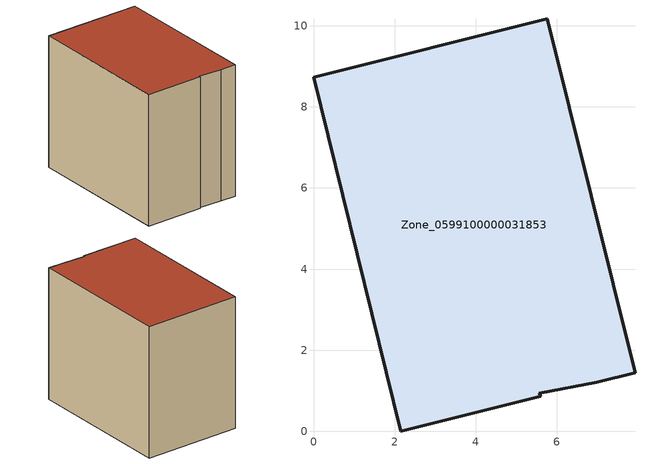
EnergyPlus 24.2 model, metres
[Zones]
Zone_0599100000031853
 floor ground (C_G): 6.99,1.21 5.56,0.94 5.6,0.86 2.16,0 0,8.73 5.76,10.18 7.93,1.45 z0
 wall outside (C_F): 2.16,0 5.6,0.86 5.56,0.94 6.99,1.21 7.93,1.45 5.76,10.18 0,8.73 2.16,0 z0:8.04
 roof outside (C_R): 5.56,0.94 6.99,1.21 7.93,1.45 5.76,10.18 0,8.73 2.16,0 5.6,0.86 z8.04
[BUILDING]
Pand.0599100000031853: North Axis=0; Terrain=City; Loads Convergence Tolerance Value=0.04; Temperature Convergence Tolerance Value=0.4; Solar Distribution=FullExterior; Maximum Number of Warmup Days=25; Minimum Number of Warmup Days=1
[Site:Location]
Rotterdam.The.Hague.AP_ZH_NLD Design_Conditions: Latitude=51.96; Longitude=4.45; Time Zone=1; Elevation=-4.5
[SITE:GROUNDTEMPERATURE:BUILDINGSURFACE]
18, 18, 18, 18, 18, 18, 18, 18, 18, 18, 18, 18
[MATERIAL] Thermal Absorptance=0.9; Solar Absorptance=0.7; Visible Absorptance=0.7
Name | Roughness | Thickness | Conductivity | Density | Specific Heat
G.TI.1965-1974 | MediumSmooth | 0.15 | 0.882353 | 540 | 1210
F.TI.1965-1974 | Rough | 0.3 | 0.697674 | 1920 | 840
R.TI.1965-1974 | MediumRough | 0.2 | 0.232558 | 1500 | 1000
[CONSTRUCTION]
C_G: G.TI.1965-1974
C_F: F.TI.1965-1974
C_R: R.TI.1965-1974
[ZONE]
Zone_0599100000031853: Type=1; Multiplier=1; Ceiling Height=Autocalculate; Volume=Autocalculate; Floor Area=autocalculate; Part of Total Floor Area=Yes
[ZONEINFILTRATION:DESIGNFLOWRATE]
Infil_Zone_0599100000031853: Zone or ZoneList or Space or SpaceList=Zone_0599100000031853; Schedule=AlwaysOn; Design Flow Rate Calculation Method=Flow/Area; Flow Rate per Floor Area=0.003; Constant Term Coefficient=1; Temperature Term Coefficient=0; Velocity Term Coefficient=0; Velocity Squared Term Coefficient=0
[HVACTEMPLATE:ZONE:IDEALLOADSAIRSYSTEM]
Zone_0599100000031853: Maximum Heating Supply Air Temperature=50; Minimum Cooling Supply Air Temperature=13; Maximum Heating Supply Air Humidity Ratio=0.0156; Minimum Cooling Supply Air Humidity Ratio=0.0077; Heating Limit=NoLimit; Cooling Limit=NoLimit; Dehumidification Control Type=ConstantSensibleHeatRatio; Cooling Sensible Heat Ratio=0.7; Dehumidification Setpoint=60; Humidification Control Type=None; Humidification Setpoint=30; Outdoor Air Method=None; Outdoor Air Flow Rate per Person=0.00944; Outdoor Air Flow Rate per Zone Floor Area=0; Outdoor Air Flow Rate per Zone=0; Demand Controlled Ventilation Type=None; Outdoor Air Economizer Type=NoEconomizer; Heat Recovery Type=None; Sensible Heat Recovery Effectiveness=0.7; Latent Heat Recovery Effectiveness=0.65
[ZONECONTROL:THERMOSTAT]
ThermostatControl_Zone_0599100000031853: Zone or ZoneList=Zone_0599100000031853; Control Type Schedule=DualSetpointControlType; Control 1=Thermostat_Zone_0599100000031853; Temperature Difference Between Cutout And Setpoint=0
[THERMOSTATSETPOINT:DUALSETPOINT]
Thermostat_Zone_0599100000031853: Heating Setpoint Temperature Schedule=HeatingSetpoint_Zone_0599100000031853; Cooling Setpoint Temperature Schedule=CoolingSetpoint_Zone_0599100000031853
[SCHEDULE:COMPACT]
HeatingSetpoint_Zone_0599100000031853: Through: 12/31, For: AllDays, Until: 24:00, 21
CoolingSetpoint_Zone_0599100000031853: Through: 12/31, For: AllDays, Until: 24:00, 24
DualSetpointControlType: Through: 12/31, For: AllDays, Until: 24:00, 4
AlwaysOn: Through: 12/31, For: AllDays, Until: 24:00, 1
